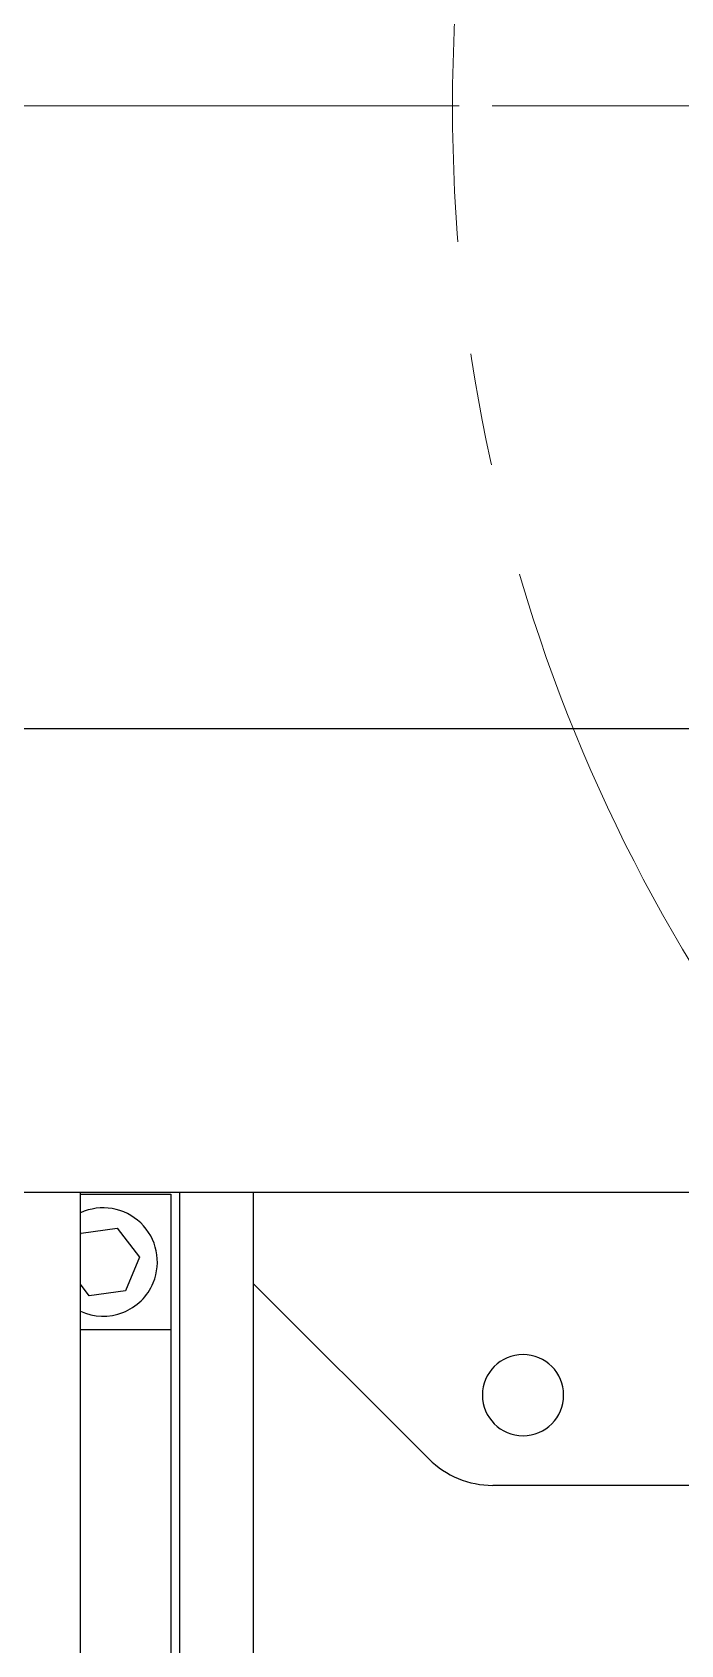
# Model space of a CAD drawing. Header units: millimetres. Extents: x 10462777 to 22643323, y 453826 to 1389191.
# Drawn here: x 11308647.1 to 11308790.8, y 583934.1 to 584291.4 of the extents above; entities that cross this region are included whole.
import ezdxf

# ---------------------------------------------------------------- set-up
doc = ezdxf.new("R2010")
doc.units = ezdxf.units.MM
doc.header["$LTSCALE"] = 200
doc.header["$MEASUREMENT"] = 0
for name, pattern in [('CENTER', [2, 1.25, -0.25, 0.25, -0.25]), ('CENTER2', [1.125, 0.75, -0.125, 0.125, -0.125]), ('PHANTOM', [2.5, 1.25, -0.25, 0.25, -0.25, 0.25, -0.25])]:
    doc.linetypes.add(name, pattern=pattern)
doc.layers.get('0').update_dxf_attribs({"linetype": 'CONTINUOUS'})
for name, color, linetype in [('1', 1, 'CENTER'), ('2', 2, 'CONTINUOUS'), ('DV1_DEFAULT', 7, 'CONTINUOUS')]:
    doc.layers.add(name, color=color, linetype=linetype)
doc.layers.add('LAYOUT', color=8, linetype='CONTINUOUS', lineweight=25)

# ---------------------------------------------------------------- blocks, each defined once
blk = doc.blocks.new('r710ic')
at = {"layer": 'DV1_DEFAULT', "color": 1, "linetype": 'CENTER2', "lineweight": 0}
for p, q in [((272041.37, 102141.44), (272041.37, 106426.45)), ((272041.37, 106323.81), (272041.37, 102038.81))]:
    blk.add_line(p, q, dxfattribs=at)
at = {"layer": 'DV1_DEFAULT', "color": 7, "linetype": 'CENTER2', "lineweight": 0}
blk.add_line((272041.37, 104592.6), (272041.37, 103886.38), dxfattribs=at)
at = {"layer": 'DV1_DEFAULT', "color": 3, "linetype": 'CENTER2', "lineweight": 0}
blk.add_circle((272041.37, 104232.63), 367.64, dxfattribs=at)
at = {"layer": 'LAYOUT', "color": 3}
blk.add_circle((272041.37, 104232.63), 2050.12, dxfattribs=at)
blk = doc.blocks.new('A$C7DA30AB0')
at = {"layer": 'LAYOUT', "color": 6, "linetype": 'PHANTOM'}
blk.add_circle((3030.45, 3025.99, 0), 2693.02, dxfattribs=at)

msp = doc.modelspace()

# ---------------------------------------------------------------- linework, layer by layer
at = {"layer": '1', "color": 124, "linetype": 'Continuous'}
for p, q in [((11308392.86213, 584137.1362, 0), (11308912.87561, 584137.1362, 0)), ((11308392.86213, 584034.43251, 0), (11308884.86912, 584034.43251, 0))]:
    msp.add_line(p, q, dxfattribs=at)
at = {"layer": '2', "color": 252, "linetype": 'Continuous'}
for p, q in [((11308657.81339, 583034.4125, 0), (11308657.81339, 584034.42828, 0)), ((11308679.8662, 583845.30545, 0), (11308679.8662, 584034.39391, 0)), ((11308696.11644, 584034.41518, 0), (11308696.11644, 583845.31073, 0)), ((11308657.81308, 584033.9325, 0), (11308677.86618, 584033.9325, 0)), ((11308677.86618, 584033.9325, 0), (11308677.86618, 584003.93208, 0)), ((11308735.00912, 583975.28953, 0), (11308696.1103, 584014.18836, 0)), ((11308677.86618, 584003.93208, 0), (11308657.81308, 584003.93208, 0)), ((11308677.86618, 584003.8777, 0), (11308677.86618, 583845.26732, 0)), ((11308890.8692, 583969.43159, 0), (11308749.15146, 583969.43159, 0))]:
    msp.add_line(p, q, dxfattribs=at)
at = {"layer": '2', "color": 60, "linetype": 'Continuous'}
for p, q in [((11308657.81338, 584025.02398, 0), (11308657.94696, 584025.34623, 0)), ((11308657.94696, 584025.34623, 0), (11308665.96109, 584026.39924, 0)), ((11308665.96109, 584026.39924, 0), (11308670.8801, 584019.9853, 0)), ((11308670.8801, 584019.9853, 0), (11308667.78497, 584012.51835, 0)), ((11308659.77083, 584011.46534, 0), (11308657.81338, 584014.01768, 0)), ((11308667.78497, 584012.51835, 0), (11308659.77083, 584011.46534, 0))]:
    msp.add_line(p, q, dxfattribs=at)
at = {"layer": '2', "color": 80, "linetype": 'Continuous'}
for p, q in [((11308735.00912, 583975.28953, 0), (11308696.1103, 584014.18836, 0)), ((11308890.8692, 583969.43159, 0), (11308749.15146, 583969.43159, 0))]:
    msp.add_line(p, q, dxfattribs=at)
at = {"layer": '2', "color": 80, "linetype": 'Continuous', "extrusion": (0, 0, -1)}
msp.add_circle((-11308755.86728, 583989.43187, 0), 9.00013, dxfattribs=at)
at = {"layer": '2', "color": 60, "linetype": 'Continuous'}
for start, end in [(337.4854771, 114.8985897), (245.1004732, 337.4854771)]:
    msp.add_arc((11308662.86596, 584018.93229, 0), 12.00017, start, end, dxfattribs=at)
at = {"layer": '2', "color": 80, "linetype": 'Continuous'}
msp.add_arc((11308749.15146, 583989.43187, 0), 20.00028, 224.9999999, 270, dxfattribs=at)
at = {"layer": '2', "color": 252, "linetype": 'Continuous'}
msp.add_arc((11308749.15146, 583989.43187, 0), 20.00028, 224.9999999, 270, dxfattribs=at)

# ---------------------------------------------------------------- block references
at = {"ltscale": 10}
msp.add_blockref('A$C7DA30AB0', (11303684.4077, 580408.4363, 0), dxfattribs=at)
at = {"layer": 'LAYOUT', "color": 2, "rotation": 270}
msp.add_blockref('r710ic', (11204875.24796, 856316.46559, 0), dxfattribs=at)

doc.saveas('drawing.dxf')
